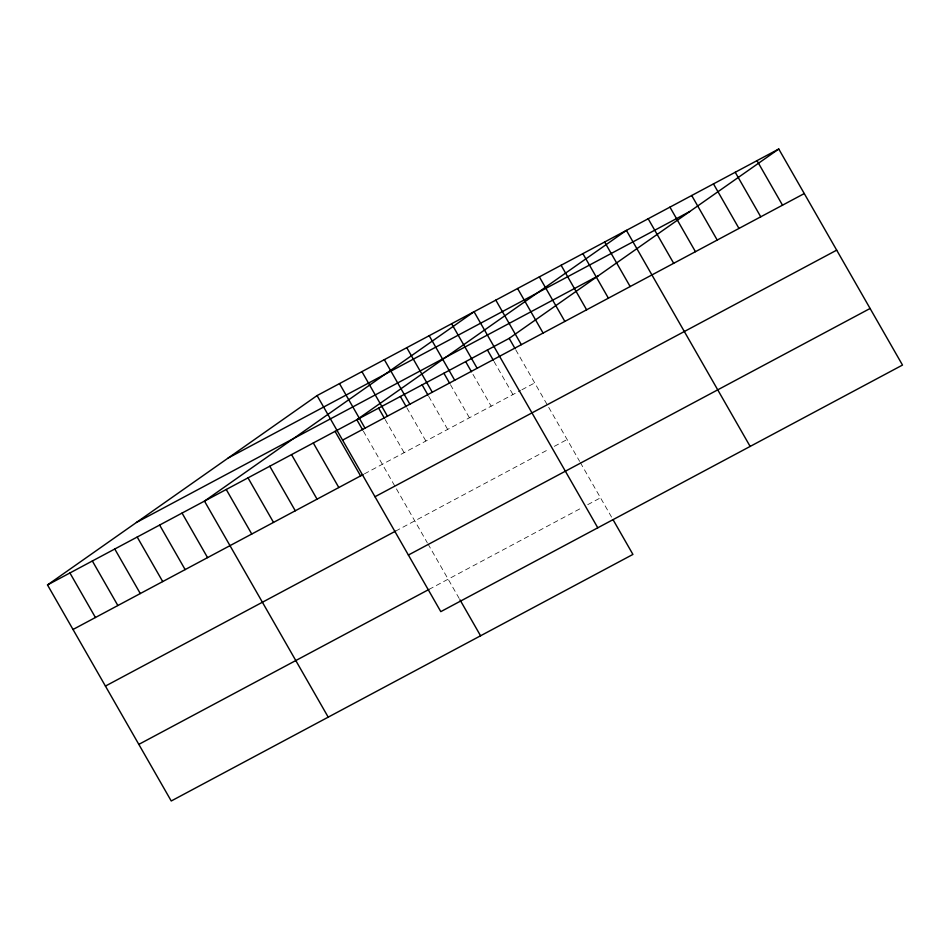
<?xml version="1.0" encoding="UTF-8"?>
<svg xmlns="http://www.w3.org/2000/svg" width="950" height="950" viewBox="0 0 950 950"><rect width="100%" height="100%" fill="white"/><g stroke="black" fill="none" stroke-linecap="round" stroke-linejoin="round"><path stroke-width="0.71" stroke-dasharray="4.75 3.56" d="M364.432 473.86L520.624 390.438M521.906 389.749L534.707 382.921M395.556 531.133L549.195 449.089M554.325 446.346L567.126 439.517M428.949 589.439L582.599 507.395M587.717 504.664L600.519 497.824M515.755 349.826L547.972 406.066M548.708 407.36L579.643 461.379M580.343 462.591L611.574 517.121M493.988 361.451L512.941 394.535M472.957 374.348L491.186 406.161M450.466 384.691L469.419 417.786M428.699 396.316L447.652 429.412M406.933 407.942L425.885 441.037M385.166 419.567L404.118 452.663M363.399 431.193L427.286 542.747M427.987 543.958L459.206 598.476"/><path stroke-width="1.43" d="M613.047 519.686L632.926 554.42L171.237 800.981L47.5 584.939L317.074 395.58L778.762 149.019L902.5 365.061L440.8 611.634L317.074 395.58M47.5 584.939L509.2 338.366L778.762 149.019M228.107 458.066L689.807 211.506M136.456 522.452L598.156 275.88M342.582 440.135L804.282 193.562M73.007 629.482L363.149 474.537M374.989 496.731L836.689 250.159M105.426 686.078L395.556 531.133M408.393 555.038L870.093 308.477M138.819 744.384L428.949 589.439M757.008 160.645L782.515 205.188M735.241 172.271L760.748 216.814M713.474 183.884L738.981 228.439M691.707 195.51L717.214 240.065M669.94 207.136L695.447 251.691M648.173 218.761L673.681 263.304M750.144 446.429L626.406 230.387L356.844 419.734L362.674 429.923M604.639 242.013L630.159 286.556M582.872 253.626L608.392 298.181M561.106 265.252L586.625 309.807M539.339 276.877L564.858 321.433M517.584 288.503L543.091 333.046M495.817 300.129L521.324 344.672M509.2 338.366L515.031 348.555M597.776 527.796L474.05 311.754L204.476 501.101L328.213 717.155M487.433 349.992L493.264 360.181M451.618 323.724L477.137 368.279M465.666 361.617L471.497 371.794M429.198 335.706L454.706 380.249M443.899 373.243L449.73 383.42M406.766 347.676L432.286 392.231M422.133 384.869L427.963 395.046M384.346 359.658L409.854 404.201M400.366 396.483L406.196 406.671M361.914 371.628L387.434 416.183M378.599 408.108L384.441 418.297M339.494 383.61L365.002 428.153M459.942 599.771L480.569 635.788M335.077 431.359L360.584 475.902M313.31 442.985L338.817 487.528M291.543 454.611L317.051 499.154M269.776 466.236L295.284 510.779M248.009 477.85L273.517 522.405M226.243 489.476L251.762 534.031M182.056 513.083L207.563 557.626M159.624 525.053L185.143 569.596M137.204 537.035L162.711 581.578M114.772 549.005L140.291 593.548M92.352 560.987L117.859 605.53M69.92 572.957L95.439 617.512"/></g></svg>
